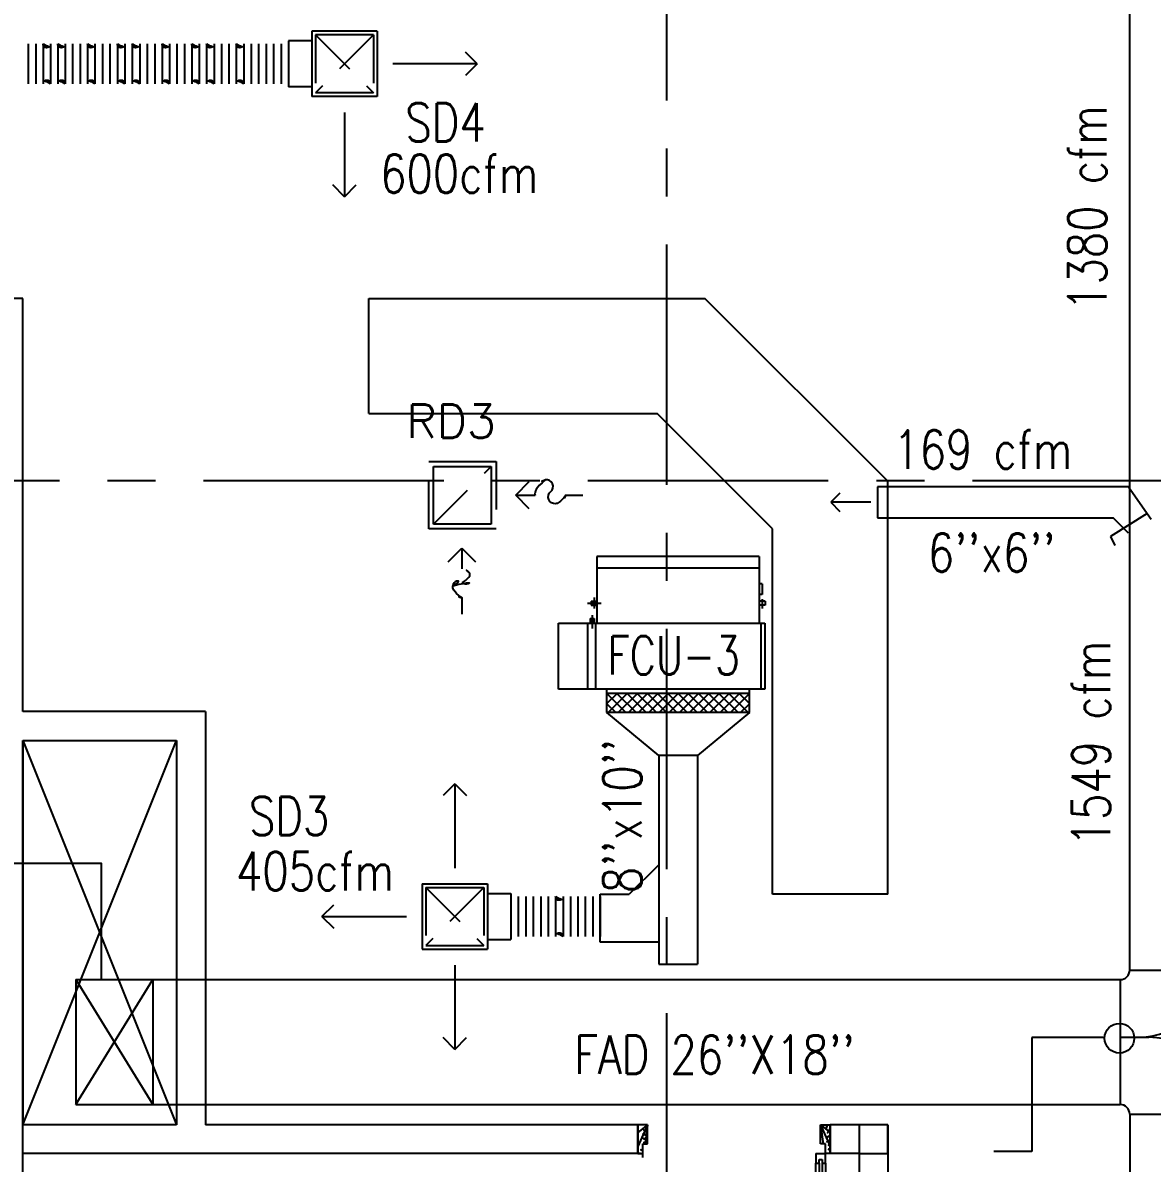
# Model space of a CAD drawing. Extents: x 417866231.7 to 417866328.5, y 43498046.7 to 43498124.2.
# Drawn here: x 417866241.09 to 417866246.96, y 43498098.06 to 43498103.99 of the extents above; entities that cross this region are included whole.
import ezdxf

# ---------------------------------------------------------------- set-up
doc = ezdxf.new("R2010")
doc.units = 0
doc.header["$MEASUREMENT"] = 0
doc.linetypes.add('CENTER', pattern=[2, 1.25, -0.25, 0.25, -0.25])
doc.linetypes.add('HIDDEN', pattern=[0.375, 0.25, -0.125])
doc.layers.get('0').update_dxf_attribs({"linetype": 'CONTINUOUS'})
for name, color, linetype in [('ALM', 9, 'CONTINUOUS'), ('AXES1', 11, 'CENTER'), ('COUNTER', 9, 'CONTINUOUS'), ('DOOR', 9, 'CONTINUOUS'), ('DUCT', 6, 'CONTINUOUS'), ('FCU', 6, 'CONTINUOUS'), ('M-AC-FLEX', 7, 'CONTINUOUS'), ('M-EGU.', 2, 'CONTINUOUS'), ('M-TEXT', 2, 'CONTINUOUS'), ('SHAFT', 9, 'CONTINUOUS'), ('TEXT-A', 2, 'CONTINUOUS'), ('WALL', 9, 'CONTINUOUS')]:
    doc.layers.add(name, color=color, linetype=linetype)
doc.styles.add('ROMANS', font='ROMANS.shx', dxfattribs={"width": 0.6})

# ---------------------------------------------------------------- blocks, each defined once
blk = doc.blocks.new('D1000')
at = {"layer": 'DOOR', "color": 7, "linetype": 'ByBlock'}
for p, q in [((0, 0), (-150, 0)), ((-150, 0), (-150, -25)), ((-150, 0), (0, 0)), ((0, -50), (-113.7, 0)), ((0, -50), (-40.1, 0)), ((0, -50), (0, 0)), ((-1050, -25.2), (-1100, -25.2)), ((-1100, -75.2), (-1100, -25.2)), ((-1100, -25.2), (-1100, -75.2)), ((-1050, -42.2), (-1070, -42.2)), ((-1070, -42.2), (-1070, -58.2)), ((-1050, -58.2), (-1070, -58.2)), ((-1050, -25.2), (-1050, -42.2)), ((-1050, -58.2), (-1050, -75.2)), ((-927.6, -18), (-1017.6, -18)), ((-1017.6, -25.2), (-1017.6, -18)), ((-1005, -9), (-940.2, -9)), ((-1005, -18), (-1005, -9)), ((-1005, -18), (-940.2, -18)), ((-940.2, -18), (-940.2, -9)), ((-927.6, -25.2), (-927.6, -18)), ((-200, -42), (-200, -25)), ((-200, -25), (-150, -25)), ((-180, -42), (-200, -42)), ((-200, -75), (-200, -58)), ((-200, -58), (-180, -58)), ((-180, -58), (-180, -42)), ((-150, -75), (-150, -25)), ((-150, -25), (-100, -25)), ((-100, -25), (-100, -50)), ((0, -50), (-100, -36.6)), ((-100, -50), (0, -50)), ((-1050, -75.2), (-1100, -75.2)), ((-1017.6, -75.2), (-1017.6, -82.4)), ((-927.6, -82.4), (-1017.6, -82.4)), ((-1005, -82.4), (-940.2, -82.4)), ((-1005, -82.4), (-1005, -91.4)), ((-1005, -91.4), (-940.2, -91.4)), ((-940.2, -82.4), (-940.2, -91.4)), ((-927.6, -75.2), (-927.6, -82.4)), ((-150, -75), (-200, -75)), ((-150, -975), (-100, -975)), ((-150, -1000), (-150, -975)), ((-150, -1000), (0, -1000)), ((0, -1000), (-150, -1000)), ((0, -950), (-113.7, -1000)), ((-100, -975), (-100, -950)), ((0, -950), (-100, -963.4)), ((-100, -950), (0, -950)), ((0, -950), (-40.1, -1000)), ((0, -950), (0, -1000))]:
    blk.add_line(p, q, dxfattribs=at)
at = {"layer": 'DOOR', "linetype": 'ByBlock'}
for p, q in [((-200, -25), (-1050, -25.2)), ((-200, -42), (-1050, -42.2)), ((-200, -58), (-1050, -58.2)), ((-1050, -75.2), (-200, -75))]:
    blk.add_line(p, q, dxfattribs=at)
at = {"layer": 'DOOR', "color": 7, "linetype": 'ByBlock'}
for centre in [(-972.6, 23.4), (-972.6, -123.7)]:
    blk.add_circle(centre, 32.4, dxfattribs=at)
for centre, radius, start, end in [((0, -50), 134.4, 158.15985, 169.28002), ((0, -50), 74.4, 137.77643, 180), ((0, -50), 54.4, 113.20738, 180), ((0, -50), 154.4, 161.10529, 166.28577), ((0, -50), 114.4, 154.08384, 167.37743), ((0, -50), 94.4, 148.01819, 180), ((0, -50), 34.4, 90, 180), ((0, -50), 14.4, 90, 180), ((0, -950), 154.4, 193.71423, 198.89471), ((0, -950), 134.4, 190.71998, 201.84015), ((0, -950), 94.4, 180, 211.98181), ((0, -950), 74.4, 180, 222.22357), ((0, -950), 54.4, 180, 246.79262), ((0, -950), 34.4, 180, 270), ((0, -950), 14.4, 180, 270)]:
    blk.add_arc(centre, radius, start, end, dxfattribs=at)
at = {"layer": 'DOOR', "linetype": 'HIDDEN', "ltscale": 0.5}
blk.add_arc((-149.4, -24.5), 950.5, 180.04344, 269.96673, dxfattribs=at)
blk = doc.blocks.new('*X110')
at = {"color": 0}
for p, q in [((16890.5, -2466.6), (16943.5, -2413.6)), ((16890.5, -2519.6), (16990.5, -2419.6)), ((16990.5, -2512.5), (16891.6, -2413.6)), ((16990.5, -2459.4), (16944.6, -2413.6)), ((16990.5, -2565.5), (16890.5, -2465.5)), ((16890.5, -2572.6), (16990.5, -2472.6)), ((16990.5, -2618.5), (16890.5, -2518.5)), ((16890.5, -2625.7), (16990.5, -2525.7)), ((16990.5, -2671.6), (16890.5, -2571.6)), ((16890.5, -2678.7), (16990.5, -2578.7)), ((16990.5, -2724.6), (16890.5, -2624.6)), ((16890.5, -2731.7), (16990.5, -2631.7)), ((16990.5, -2777.6), (16890.5, -2677.6)), ((16890.5, -2784.8), (16990.5, -2684.8)), ((16990.5, -2830.7), (16890.5, -2730.7)), ((16890.5, -2837.8), (16990.5, -2737.8)), ((16990.5, -2883.7), (16890.5, -2783.7)), ((16890.5, -2890.8), (16990.5, -2790.8)), ((16990.5, -2936.7), (16890.5, -2836.7)), ((16890.5, -2943.9), (16990.5, -2843.9)), ((16990.5, -2989.8), (16890.5, -2889.8)), ((16890.5, -2996.9), (16990.5, -2896.9)), ((16990.5, -3042.8), (16890.5, -2942.8)), ((16890.5, -3049.9), (16990.5, -2949.9)), ((16990.5, -3095.8), (16890.5, -2995.8)), ((16890.5, -3103), (16990.5, -3003)), ((16990.5, -3148.9), (16890.5, -3048.9)), ((16891.5, -3154.9), (16990.5, -3056)), ((16943.5, -3154.9), (16890.5, -3101.9)), ((16944.6, -3154.9), (16990.5, -3109))]:
    blk.add_line(p, q, dxfattribs=at)

msp = doc.modelspace()

# ---------------------------------------------------------------- linework, layer by layer
at = {"layer": 'ALM', "linetype": 'ByBlock'}
msp.add_lwpolyline([(417866245.5886, 43498098.2588), (417866245.4386, 43498098.2588), (417866245.4386, 43498098.1088), (417866245.5886, 43498098.1088)], close=True, dxfattribs=at)
at = {"layer": 'AXES1'}
for p, q in [((417866244.4386, 43498053.5888), (417866244.4386, 43498112.4088)), ((417866297.2786, 43498101.6088), (417866239.0386, 43498101.6088))]:
    msp.add_line(p, q, dxfattribs=at)
at = {"layer": 'COUNTER', "linetype": 'ByBlock'}
for p, q in [((417866242.8886, 43498102.5588), (417866244.6371, 43498102.5588)), ((417866242.8886, 43498101.9588), (417866242.8886, 43498102.5588)), ((417866242.8886, 43498102.5588), (417866244.6372, 43498102.5588)), ((417866242.8886, 43498101.9588), (417866242.8886, 43498102.5588)), ((417866245.5886, 43498101.6073), (417866244.6371, 43498102.5588)), ((417866245.5886, 43498101.6073), (417866244.6372, 43498102.5588)), ((417866242.8886, 43498101.9588), (417866244.3886, 43498101.9588)), ((417866242.8886, 43498101.9588), (417866244.3886, 43498101.9588)), ((417866244.9886, 43498101.3588), (417866244.3886, 43498101.9588)), ((417866244.9886, 43498101.3588), (417866244.3886, 43498101.9588)), ((417866245.5886, 43498099.4588), (417866245.5886, 43498101.6073)), ((417866245.5886, 43498099.4588), (417866245.5886, 43498101.6073)), ((417866244.9886, 43498099.4588), (417866244.9886, 43498101.3588)), ((417866244.9886, 43498099.4588), (417866244.9886, 43498101.3588)), ((417866245.5886, 43498099.4588), (417866244.9886, 43498099.4588)), ((417866245.5886, 43498099.4588), (417866244.9886, 43498099.4588))]:
    msp.add_line(p, q, dxfattribs=at)
at = {"layer": 'DUCT', "linetype": 'ByBlock'}
for p, q in [((417866246.8467, 43498099.0638), (417866246.8467, 43498104.353)), ((417866244.3975, 43498100.18), (417866244.1268, 43498100.4035)), ((417866244.8682, 43498100.4035), (417866244.5975, 43498100.18)), ((417866244.5975, 43498100.18), (417866244.3975, 43498100.18)), ((417866246.8467, 43498098.3138), (417866246.8467, 43498093.3144))]:
    msp.add_line(p, q, dxfattribs=at)
at = {"layer": 'DUCT'}
for p, q in [((417866245.5341, 43498101.5774), (417866245.5341, 43498101.4174)), ((417866246.841, 43498101.5774), (417866245.5341, 43498101.5774)), ((417866246.841, 43498101.5774), (417866246.9586, 43498101.4095)), ((417866245.5341, 43498101.4174), (417866246.761, 43498101.4174)), ((417866246.938, 43498101.4389), (417866246.7465, 43498101.3188)), ((417866246.841, 43498101.3374), (417866246.761, 43498101.4174)), ((417866246.7465, 43498101.3188), (417866246.7695, 43498101.2736)), ((417866246.7465, 43498101.3188), (417866246.7465, 43498101.3188)), ((417866246.7465, 43498101.3188), (417866246.7695, 43498101.2736)), ((417866246.7465, 43498101.3188), (417866246.7465, 43498101.3188)), ((417866244.3975, 43498100.18), (417866244.3975, 43498099.0941)), ((417866244.5975, 43498100.18), (417866244.5975, 43498099.0941)), ((417866244.3929, 43498099.6082), (417866244.2429, 43498099.4582)), ((417866244.0918, 43498099.4582), (417866244.2429, 43498099.4582)), ((417866244.0918, 43498099.2082), (417866244.0918, 43498099.4582)), ((417866244.3929, 43498099.2082), (417866244.0918, 43498099.2082)), ((417866244.3975, 43498099.0941), (417866244.5975, 43498099.0941)), ((417866246.8467, 43498099.0638), (417866247.2467, 43498099.0638)), ((417866241.365, 43498098.3638), (417866241.765, 43498099.0138)), ((417866241.365, 43498099.0138), (417866241.765, 43498098.3638)), ((417866241.365, 43498099.0138), (417866241.365, 43498098.3638)), ((417866241.365, 43498099.0138), (417866246.7967, 43498099.0138)), ((417866241.765, 43498099.0138), (417866241.765, 43498098.3638)), ((417866246.7967, 43498099.0138), (417866246.7967, 43498098.3638)), ((417866246.3369, 43498098.7127), (417866246.3369, 43498098.12)), ((417866246.709, 43498098.7127), (417866246.3369, 43498098.7127)), ((417866246.7967, 43498098.7138), (417866246.9467, 43498098.7138)), ((417866241.365, 43498098.3638), (417866246.7967, 43498098.3638)), ((417866246.8467, 43498098.3138), (417866247.3467, 43498098.3138)), ((417866246.3369, 43498098.12), (417866246.1403, 43498098.12))]:
    msp.add_line(p, q, dxfattribs=at)
msp.add_circle((417866246.7933, 43498098.7092), 0.0771, dxfattribs=at)
for centre, radius, start, end in [((417866246.7967, 43498099.0638), 0.05, 270, 0), ((417866246.8967, 43498099.0638), 0.35, 270, 0), ((417866246.9467, 43498098.3138), 0.4, 0, 90), ((417866246.7967, 43498098.3138), 0.05, 0, 90)]:
    msp.add_arc(centre, radius, start, end, dxfattribs=at)
at = {"layer": 'FCU', "color": 6}
for p, q in [((417866244.9198, 43498101.2147), (417866244.0753, 43498101.2147)), ((417866244.0753, 43498101.2147), (417866244.0753, 43498100.8686)), ((417866244.9198, 43498101.2147), (417866244.9198, 43498100.8686)), ((417866244.0284, 43498100.8686), (417866244.9483, 43498100.8686)), ((417866244.0284, 43498100.5257), (417866244.0284, 43498100.8686)), ((417866244.9483, 43498100.8686), (417866244.9483, 43498100.5257)), ((417866244.9483, 43498100.5257), (417866244.0284, 43498100.5257))]:
    msp.add_line(p, q, dxfattribs=at)
at = {"layer": 'FCU', "color": 3}
for p, q in [((417866244.9198, 43498101.1544), (417866244.0753, 43498101.1544)), ((417866244.9348, 43498101.0731), (417866244.9198, 43498101.0731)), ((417866244.9348, 43498101.0731), (417866244.9348, 43498101.0182)), ((417866244.0603, 43498101.0024), (417866244.0603, 43498100.9457)), ((417866244.9348, 43498101.0182), (417866244.9198, 43498101.0182)), ((417866244.9348, 43498100.9933), (417866244.9348, 43498100.9457)), ((417866244.0253, 43498100.9726), (417866244.098, 43498100.9726)), ((417866244.0453, 43498100.9826), (417866244.0753, 43498100.9826)), ((417866244.0453, 43498100.9826), (417866244.0453, 43498100.9626)), ((417866244.0453, 43498100.9626), (417866244.0753, 43498100.9626)), ((417866244.9498, 43498100.9826), (417866244.9198, 43498100.9826)), ((417866244.9498, 43498100.9626), (417866244.9198, 43498100.9626)), ((417866244.9498, 43498100.9826), (417866244.9498, 43498100.9626)), ((417866244.0399, 43498100.8936), (417866244.0599, 43498100.8936)), ((417866244.0399, 43498100.8936), (417866244.0399, 43498100.8686)), ((417866244.0499, 43498100.9097), (417866244.0499, 43498100.8414)), ((417866244.0599, 43498100.8936), (417866244.0599, 43498100.8686)), ((417866243.876, 43498100.5257), (417866243.876, 43498100.8686)), ((417866243.876, 43498100.8686), (417866244.0284, 43498100.8686)), ((417866244.0671, 43498100.8686), (417866244.0671, 43498100.5257)), ((417866244.9279, 43498100.8686), (417866244.9279, 43498100.5257)), ((417866244.0284, 43498100.5257), (417866243.876, 43498100.5257)), ((417866244.1268, 43498100.4035), (417866244.1268, 43498100.5257)), ((417866244.8682, 43498100.4035), (417866244.8682, 43498100.5257)), ((417866244.8682, 43498100.5035), (417866244.1268, 43498100.5035)), ((417866244.8682, 43498100.4035), (417866244.1268, 43498100.4035))]:
    msp.add_line(p, q, dxfattribs=at)
at = {"layer": 'M-AC-FLEX', "color": 11}
for p, q in [((417866241.1165, 43498103.8825), (417866241.1165, 43498103.675)), ((417866241.1165, 43498103.8825), (417866241.1165, 43498103.675)), ((417866241.1555, 43498103.8825), (417866241.1555, 43498103.675)), ((417866241.1555, 43498103.8825), (417866241.1555, 43498103.675)), ((417866241.1938, 43498103.8825), (417866241.1938, 43498103.675)), ((417866241.1938, 43498103.8825), (417866241.1938, 43498103.675)), ((417866241.1938, 43498103.8825), (417866241.1938, 43498103.675)), ((417866241.1938, 43498103.8825), (417866241.1938, 43498103.675)), ((417866241.2328, 43498103.8825), (417866241.2328, 43498103.675)), ((417866241.2328, 43498103.8825), (417866241.2328, 43498103.675)), ((417866241.2328, 43498103.8825), (417866241.2328, 43498103.675)), ((417866241.2328, 43498103.8825), (417866241.2328, 43498103.675)), ((417866241.2704, 43498103.8825), (417866241.2704, 43498103.675)), ((417866241.2704, 43498103.8825), (417866241.2704, 43498103.675)), ((417866241.2704, 43498103.8825), (417866241.2704, 43498103.675)), ((417866241.2704, 43498103.8825), (417866241.2704, 43498103.675)), ((417866241.3094, 43498103.8825), (417866241.3094, 43498103.675)), ((417866241.3094, 43498103.8825), (417866241.3094, 43498103.675)), ((417866241.3094, 43498103.8825), (417866241.3094, 43498103.675)), ((417866241.3094, 43498103.8825), (417866241.3094, 43498103.675)), ((417866241.3477, 43498103.8825), (417866241.3477, 43498103.675)), ((417866241.3477, 43498103.8825), (417866241.3477, 43498103.675)), ((417866241.3867, 43498103.8825), (417866241.3867, 43498103.675)), ((417866241.3867, 43498103.8825), (417866241.3867, 43498103.675)), ((417866241.4251, 43498103.8825), (417866241.4251, 43498103.675)), ((417866241.4251, 43498103.8825), (417866241.4251, 43498103.675)), ((417866241.4641, 43498103.8825), (417866241.4641, 43498103.675)), ((417866241.4641, 43498103.8825), (417866241.4641, 43498103.675)), ((417866241.5024, 43498103.8825), (417866241.5024, 43498103.675)), ((417866241.5024, 43498103.8825), (417866241.5024, 43498103.675)), ((417866241.5414, 43498103.8825), (417866241.5414, 43498103.675)), ((417866241.5414, 43498103.8825), (417866241.5414, 43498103.675)), ((417866241.5804, 43498103.8825), (417866241.5804, 43498103.675)), ((417866241.5804, 43498103.8825), (417866241.5804, 43498103.675)), ((417866241.6194, 43498103.8825), (417866241.6194, 43498103.675)), ((417866241.6194, 43498103.8825), (417866241.6194, 43498103.675)), ((417866241.6194, 43498103.8825), (417866241.6194, 43498103.675)), ((417866241.6194, 43498103.8825), (417866241.6194, 43498103.675)), ((417866241.6577, 43498103.8825), (417866241.6577, 43498103.675)), ((417866241.6577, 43498103.8825), (417866241.6577, 43498103.675)), ((417866241.6577, 43498103.8825), (417866241.6577, 43498103.675)), ((417866241.6577, 43498103.8825), (417866241.6577, 43498103.675)), ((417866241.6967, 43498103.8825), (417866241.6967, 43498103.675)), ((417866241.6967, 43498103.8825), (417866241.6967, 43498103.675)), ((417866241.7357, 43498103.8825), (417866241.7357, 43498103.675)), ((417866241.7357, 43498103.8825), (417866241.7357, 43498103.675)), ((417866241.7747, 43498103.8825), (417866241.7747, 43498103.675)), ((417866241.7747, 43498103.8825), (417866241.7747, 43498103.675)), ((417866241.813, 43498103.8825), (417866241.813, 43498103.675)), ((417866241.813, 43498103.8825), (417866241.813, 43498103.675)), ((417866241.852, 43498103.8825), (417866241.852, 43498103.675)), ((417866241.852, 43498103.8825), (417866241.852, 43498103.675)), ((417866241.8903, 43498103.8825), (417866241.8903, 43498103.675)), ((417866241.8903, 43498103.8825), (417866241.8903, 43498103.675)), ((417866241.9293, 43498103.8825), (417866241.9293, 43498103.675)), ((417866241.9293, 43498103.8825), (417866241.9293, 43498103.675)), ((417866241.9676, 43498103.8825), (417866241.9676, 43498103.675)), ((417866241.9676, 43498103.8825), (417866241.9676, 43498103.675)), ((417866241.9676, 43498103.8825), (417866241.9676, 43498103.675)), ((417866241.9676, 43498103.8825), (417866241.9676, 43498103.675)), ((417866242.0066, 43498103.8825), (417866242.0066, 43498103.675)), ((417866242.0066, 43498103.8825), (417866242.0066, 43498103.675)), ((417866242.0066, 43498103.8825), (417866242.0066, 43498103.675)), ((417866242.0066, 43498103.8825), (417866242.0066, 43498103.675)), ((417866242.0443, 43498103.8825), (417866242.0443, 43498103.675)), ((417866242.0443, 43498103.8825), (417866242.0443, 43498103.675)), ((417866242.0443, 43498103.8825), (417866242.0443, 43498103.675)), ((417866242.0443, 43498103.8825), (417866242.0443, 43498103.675)), ((417866242.0833, 43498103.8825), (417866242.0833, 43498103.675)), ((417866242.0833, 43498103.8825), (417866242.0833, 43498103.675)), ((417866242.0833, 43498103.8825), (417866242.0833, 43498103.675)), ((417866242.0833, 43498103.8825), (417866242.0833, 43498103.675)), ((417866242.1216, 43498103.8825), (417866242.1216, 43498103.675)), ((417866242.1216, 43498103.8825), (417866242.1216, 43498103.675)), ((417866242.1606, 43498103.8825), (417866242.1606, 43498103.675)), ((417866242.1606, 43498103.8825), (417866242.1606, 43498103.675)), ((417866242.1989, 43498103.8825), (417866242.1989, 43498103.675)), ((417866242.1989, 43498103.8825), (417866242.1989, 43498103.675)), ((417866242.2379, 43498103.8825), (417866242.2379, 43498103.675)), ((417866242.2379, 43498103.8825), (417866242.2379, 43498103.675)), ((417866242.2762, 43498103.8825), (417866242.2762, 43498103.675)), ((417866242.3152, 43498103.8825), (417866242.3152, 43498103.675)), ((417866242.3542, 43498103.8825), (417866242.3542, 43498103.675)), ((417866242.3932, 43498103.8825), (417866242.3932, 43498103.675)), ((417866242.4322, 43498103.8825), (417866242.4322, 43498103.675)), ((417866242.4712, 43498103.8825), (417866242.4712, 43498103.675)), ((417866243.6656, 43498099.446), (417866243.6656, 43498099.2385)), ((417866243.7046, 43498099.446), (417866243.7046, 43498099.2385)), ((417866243.7436, 43498099.446), (417866243.7436, 43498099.2385)), ((417866243.7826, 43498099.446), (417866243.7826, 43498099.2385)), ((417866243.8216, 43498099.446), (417866243.8216, 43498099.2385)), ((417866243.8599, 43498099.446), (417866243.8599, 43498099.2385)), ((417866243.8599, 43498099.446), (417866243.8599, 43498099.2385)), ((417866243.8989, 43498099.446), (417866243.8989, 43498099.2385)), ((417866243.8989, 43498099.446), (417866243.8989, 43498099.2385)), ((417866243.9372, 43498099.446), (417866243.9372, 43498099.2385)), ((417866243.9372, 43498099.446), (417866243.9372, 43498099.2385)), ((417866243.9762, 43498099.446), (417866243.9762, 43498099.2385)), ((417866243.9762, 43498099.446), (417866243.9762, 43498099.2385)), ((417866243.9762, 43498099.446), (417866243.9762, 43498099.2385)), ((417866243.9762, 43498099.446), (417866243.9762, 43498099.2385)), ((417866244.0145, 43498099.446), (417866244.0145, 43498099.2385)), ((417866244.0145, 43498099.446), (417866244.0145, 43498099.2385)), ((417866244.0145, 43498099.446), (417866244.0145, 43498099.2385)), ((417866244.0145, 43498099.446), (417866244.0145, 43498099.2385)), ((417866244.0535, 43498099.446), (417866244.0535, 43498099.2385)), ((417866244.0535, 43498099.446), (417866244.0535, 43498099.2385)), ((417866244.0918, 43498099.446), (417866244.0918, 43498099.2385)), ((417866244.0918, 43498099.446), (417866244.0918, 43498099.2385))]:
    msp.add_line(p, q, dxfattribs=at)
at = {"layer": 'M-AC-FLEX'}
for points in [[(417866241.1555, 43498103.8825, -1), (417866241.1165, 43498103.8825, 1.018005), (417866241.0782, 43498103.8825)], [(417866241.1165, 43498103.8825, 1), (417866241.1555, 43498103.8825, -1.018005), (417866241.1938, 43498103.8825)], [(417866241.2321, 43498103.8825, -1.017916), (417866241.2704, 43498103.8825)], [(417866241.2321, 43498103.8825, -1.017916), (417866241.2704, 43498103.8825)], [(417866241.2711, 43498103.8825, 1.017916), (417866241.2328, 43498103.8825)], [(417866241.2711, 43498103.8825, 1.017916), (417866241.2328, 43498103.8825)], [(417866241.3867, 43498103.8825, -1), (417866241.3477, 43498103.8825, 1.018005), (417866241.3094, 43498103.8825)], [(417866241.3477, 43498103.8825, 1), (417866241.3867, 43498103.8825, -1.018005), (417866241.4251, 43498103.8825)], [(417866241.6194, 43498103.8825, -1), (417866241.5804, 43498103.8825, 1), (417866241.5414, 43498103.8825, -1), (417866241.5024, 43498103.8825, 1.018005), (417866241.4641, 43498103.8825)], [(417866241.5024, 43498103.8825, 1), (417866241.5414, 43498103.8825, -1), (417866241.5804, 43498103.8825, 1), (417866241.6194, 43498103.8825, -1.018005), (417866241.6577, 43498103.8825)], [(417866241.7747, 43498103.8825, -1), (417866241.7357, 43498103.8825, 1), (417866241.6967, 43498103.8825, -1), (417866241.6577, 43498103.8825, 1.018005), (417866241.6194, 43498103.8825)], [(417866241.6577, 43498103.8825, 1), (417866241.6967, 43498103.8825, -1), (417866241.7357, 43498103.8825, 1), (417866241.7747, 43498103.8825, -1.018005), (417866241.813, 43498103.8825)], [(417866241.9293, 43498103.8825, -1), (417866241.8903, 43498103.8825, 1.018005), (417866241.852, 43498103.8825)], [(417866241.8903, 43498103.8825, 1), (417866241.9293, 43498103.8825, -1.018005), (417866241.9676, 43498103.8825)], [(417866242.006, 43498103.8825, -1.017916), (417866242.0443, 43498103.8825)], [(417866242.006, 43498103.8825, -1.017916), (417866242.0443, 43498103.8825)], [(417866242.045, 43498103.8825, 1.017916), (417866242.0066, 43498103.8825)], [(417866242.045, 43498103.8825, 1.017916), (417866242.0066, 43498103.8825)], [(417866242.1606, 43498103.8825, -1), (417866242.1216, 43498103.8825, 1.018005), (417866242.0833, 43498103.8825)], [(417866242.1216, 43498103.8825, 1), (417866242.1606, 43498103.8825, -1.018005), (417866242.1989, 43498103.8825)], [(417866242.3932, 43498103.8825, -1), (417866242.3542, 43498103.8825, 1), (417866242.3152, 43498103.8825, -1), (417866242.2762, 43498103.8825, 1.018005), (417866242.2379, 43498103.8825)], [(417866242.3542, 43498103.8825, 1), (417866242.3932, 43498103.8825, -1), (417866242.4322, 43498103.8825)], [(417866242.4322, 43498103.8825, 1), (417866242.3932, 43498103.8825)], [(417866242.4712, 43498103.8825, -1), (417866242.4322, 43498103.8825, 1), (417866242.3932, 43498103.8825)], [(417866242.3932, 43498103.8825, -1), (417866242.4322, 43498103.8825)], [(417866241.1938, 43498103.8832, -0.008914), (417866241.1938, 43498103.8825)], [(417866241.3094, 43498103.8832, 0.008914), (417866241.3094, 43498103.8825)], [(417866241.9676, 43498103.8832, -0.008914), (417866241.9676, 43498103.8825)], [(417866242.0833, 43498103.8832, 0.008914), (417866242.0833, 43498103.8825)], [(417866241.1555, 43498103.675, 1), (417866241.1165, 43498103.675, -1.018005), (417866241.0782, 43498103.675)], [(417866241.1165, 43498103.675, -1), (417866241.1555, 43498103.675, 1.018005), (417866241.1938, 43498103.675)], [(417866241.1938, 43498103.6744, 0.008929), (417866241.1938, 43498103.675)], [(417866241.2321, 43498103.6744, 1.000002), (417866241.2704, 43498103.675)], [(417866241.2321, 43498103.6744, 1.000002), (417866241.2704, 43498103.675)], [(417866241.2711, 43498103.6744, -1.000002), (417866241.2328, 43498103.675)], [(417866241.2711, 43498103.6744, -1.000002), (417866241.2328, 43498103.675)], [(417866241.3867, 43498103.675, 1), (417866241.3477, 43498103.675, -1.018005), (417866241.3094, 43498103.675)], [(417866241.3094, 43498103.6744, -0.008929), (417866241.3094, 43498103.675)], [(417866241.3477, 43498103.675, -1), (417866241.3867, 43498103.675, 1.018005), (417866241.4251, 43498103.675)], [(417866241.6194, 43498103.675, 1), (417866241.5804, 43498103.675, -1), (417866241.5414, 43498103.675, 1), (417866241.5024, 43498103.675, -1.018005), (417866241.4641, 43498103.675)], [(417866241.5024, 43498103.675, -1), (417866241.5414, 43498103.675, 1), (417866241.5804, 43498103.675, -1), (417866241.6194, 43498103.675, 1.018005), (417866241.6577, 43498103.675)], [(417866241.7747, 43498103.675, 1), (417866241.7357, 43498103.675, -1), (417866241.6967, 43498103.675, 1), (417866241.6577, 43498103.675, -1.018005), (417866241.6194, 43498103.675)], [(417866241.6577, 43498103.675, -1), (417866241.6967, 43498103.675, 1), (417866241.7357, 43498103.675, -1), (417866241.7747, 43498103.675, 1.018005), (417866241.813, 43498103.675)], [(417866241.9293, 43498103.675, 1), (417866241.8903, 43498103.675, -1.018005), (417866241.852, 43498103.675)], [(417866241.8903, 43498103.675, -1), (417866241.9293, 43498103.675, 1.018005), (417866241.9676, 43498103.675)], [(417866241.9676, 43498103.6744, 0.008929), (417866241.9676, 43498103.675)], [(417866242.006, 43498103.6744, 1.000002), (417866242.0443, 43498103.675)], [(417866242.006, 43498103.6744, 1.000002), (417866242.0443, 43498103.675)], [(417866242.045, 43498103.6744, -1.000002), (417866242.0066, 43498103.675)], [(417866242.045, 43498103.6744, -1.000002), (417866242.0066, 43498103.675)], [(417866242.1606, 43498103.675, 1), (417866242.1216, 43498103.675, -1.018005), (417866242.0833, 43498103.675)], [(417866242.0833, 43498103.6744, -0.008929), (417866242.0833, 43498103.675)], [(417866242.1216, 43498103.675, -1), (417866242.1606, 43498103.675, 1.018005), (417866242.1989, 43498103.675)], [(417866242.3932, 43498103.675, 1), (417866242.3542, 43498103.675, -1), (417866242.3152, 43498103.675, 1), (417866242.2762, 43498103.675, -1.018005), (417866242.2379, 43498103.675)], [(417866242.3542, 43498103.675, -1), (417866242.3932, 43498103.675, 1), (417866242.4322, 43498103.675)], [(417866242.4712, 43498103.675, 1), (417866242.4322, 43498103.675, -1), (417866242.3932, 43498103.675)], [(417866242.4322, 43498103.675, -1.000001), (417866242.3932, 43498103.675)], [(417866242.3932, 43498103.675, 1.000001), (417866242.4322, 43498103.675)], [(417866243.6266, 43498099.446, 1), (417866243.6656, 43498099.446, -1), (417866243.7046, 43498099.446)], [(417866243.7436, 43498099.446, -1), (417866243.7046, 43498099.446, 1), (417866243.6656, 43498099.446)], [(417866243.6656, 43498099.446, -1), (417866243.7046, 43498099.446)], [(417866243.7046, 43498099.446, 1), (417866243.6656, 43498099.446)], [(417866243.7046, 43498099.446, 1), (417866243.7436, 43498099.446, -1), (417866243.7826, 43498099.446, 1), (417866243.8216, 43498099.446, -1.018005), (417866243.8599, 43498099.446)], [(417866243.9762, 43498099.446, -1), (417866243.9372, 43498099.446, 1.018005), (417866243.8989, 43498099.446)], [(417866243.9372, 43498099.446, 1), (417866243.9762, 43498099.446, -1.018005), (417866244.0145, 43498099.446)], [(417866244.0535, 43498099.446, -1), (417866244.0145, 43498099.446, 1.018005), (417866243.9762, 43498099.446)], [(417866244.0145, 43498099.446, 1), (417866244.0535, 43498099.446, -1.018005), (417866244.0918, 43498099.446)], [(417866243.6266, 43498099.2385, -1), (417866243.6656, 43498099.2385, 1), (417866243.7046, 43498099.2385)], [(417866243.7436, 43498099.2385, 1), (417866243.7046, 43498099.2385, -1), (417866243.6656, 43498099.2385)], [(417866243.6656, 43498099.2385, 1.000001), (417866243.7046, 43498099.2385)], [(417866243.7046, 43498099.2385, -1.000001), (417866243.6656, 43498099.2385)], [(417866243.7046, 43498099.2385, -1), (417866243.7436, 43498099.2385, 1), (417866243.7826, 43498099.2385, -1), (417866243.8216, 43498099.2385, 1.018005), (417866243.8599, 43498099.2385)], [(417866243.9762, 43498099.2385, 1), (417866243.9372, 43498099.2385, -1.018005), (417866243.8989, 43498099.2385)], [(417866243.9372, 43498099.2385, -1), (417866243.9762, 43498099.2385, 1.018005), (417866244.0145, 43498099.2385)], [(417866244.0535, 43498099.2385, 1), (417866244.0145, 43498099.2385, -1.018005), (417866243.9762, 43498099.2385)], [(417866244.0145, 43498099.2385, -1), (417866244.0535, 43498099.2385, 1.018005), (417866244.0918, 43498099.2385)]]:
    msp.add_lwpolyline(points, format="xyb", dxfattribs=at)
for centre, start, end in [((417866241.2133, 43498103.8825), 180, 331.56864), ((417866241.2133, 43498103.8825), 180, 331.56864), ((417866241.2133, 43498103.8825), 208.43136, 0), ((417866241.2133, 43498103.8825), 208.43136, 0), ((417866241.2899, 43498103.8825), 180, 331.56864), ((417866241.2899, 43498103.8825), 180, 331.56864), ((417866241.2899, 43498103.8825), 208.43136, 0), ((417866241.2899, 43498103.8825), 208.43136, 0), ((417866241.4446, 43498103.8825), 180, 331.56864), ((417866241.4446, 43498103.8825), 208.43136, 0), ((417866241.5999, 43498103.8825), 180, 331.56864), ((417866241.5999, 43498103.8825), 208.43136, 0), ((417866241.6772, 43498103.8825), 180, 331.56864), ((417866241.6772, 43498103.8825), 208.43136, 0), ((417866241.8325, 43498103.8825), 180, 331.56864), ((417866241.8325, 43498103.8825), 208.43136, 0), ((417866241.9871, 43498103.8825), 180, 331.56864), ((417866241.9871, 43498103.8825), 180, 331.56864), ((417866241.9871, 43498103.8825), 208.43136, 0), ((417866241.9871, 43498103.8825), 208.43136, 0), ((417866242.0638, 43498103.8825), 180, 331.56864), ((417866242.0638, 43498103.8825), 180, 331.56864), ((417866242.0638, 43498103.8825), 208.43136, 0), ((417866242.0638, 43498103.8825), 208.43136, 0), ((417866242.2184, 43498103.8825), 180, 331.56864), ((417866242.2184, 43498103.8825), 208.43136, 0), ((417866241.2133, 43498103.675), 28.43137, 180.01777), ((417866241.2133, 43498103.675), 28.43137, 180.01777), ((417866241.2133, 43498103.675), 28.43137, 180.01777), ((417866241.2133, 43498103.675), 28.43137, 180.01777), ((417866241.2133, 43498103.675), 359.98223, 151.56863), ((417866241.2133, 43498103.675), 359.98223, 151.56863), ((417866241.2133, 43498103.675), 359.98223, 151.56863), ((417866241.2133, 43498103.675), 359.98223, 151.56863), ((417866241.2899, 43498103.675), 28.43137, 180.01777), ((417866241.2899, 43498103.675), 28.43137, 180.01777), ((417866241.2899, 43498103.675), 28.43137, 180.01777), ((417866241.2899, 43498103.675), 28.43137, 180.01777), ((417866241.2899, 43498103.675), 359.98223, 151.56863), ((417866241.2899, 43498103.675), 359.98223, 151.56863), ((417866241.2899, 43498103.675), 359.98223, 151.56863), ((417866241.2899, 43498103.675), 359.98223, 151.56863), ((417866241.4446, 43498103.675), 28.43137, 180.01777), ((417866241.4446, 43498103.675), 28.43137, 180.01777), ((417866241.4446, 43498103.675), 359.98223, 151.56863), ((417866241.4446, 43498103.675), 359.98223, 151.56863), ((417866241.5999, 43498103.675), 28.43137, 180.01777), ((417866241.5999, 43498103.675), 28.43137, 180.01777), ((417866241.5999, 43498103.675), 359.98223, 151.56863), ((417866241.5999, 43498103.675), 359.98223, 151.56863), ((417866241.6772, 43498103.675), 28.43137, 180.01777), ((417866241.6772, 43498103.675), 28.43137, 180.01777), ((417866241.6772, 43498103.675), 359.98223, 151.56863), ((417866241.6772, 43498103.675), 359.98223, 151.56863), ((417866241.8325, 43498103.675), 28.43137, 180.01777), ((417866241.8325, 43498103.675), 28.43137, 180.01777), ((417866241.8325, 43498103.675), 359.98223, 151.56863), ((417866241.8325, 43498103.675), 359.98223, 151.56863), ((417866241.9871, 43498103.675), 28.43137, 180.01777), ((417866241.9871, 43498103.675), 28.43137, 180.01777), ((417866241.9871, 43498103.675), 28.43137, 180.01777), ((417866241.9871, 43498103.675), 28.43137, 180.01777), ((417866241.9871, 43498103.675), 359.98223, 151.56863), ((417866241.9871, 43498103.675), 359.98223, 151.56863), ((417866241.9871, 43498103.675), 359.98223, 151.56863), ((417866241.9871, 43498103.675), 359.98223, 151.56863), ((417866242.0638, 43498103.675), 28.43137, 180.01777), ((417866242.0638, 43498103.675), 28.43137, 180.01777), ((417866242.0638, 43498103.675), 28.43137, 180.01777), ((417866242.0638, 43498103.675), 28.43137, 180.01777), ((417866242.0638, 43498103.675), 359.98223, 151.56863), ((417866242.0638, 43498103.675), 359.98223, 151.56863), ((417866242.0638, 43498103.675), 359.98223, 151.56863), ((417866242.0638, 43498103.675), 359.98223, 151.56863), ((417866242.2184, 43498103.675), 28.43137, 180.01777), ((417866242.2184, 43498103.675), 28.43137, 180.01777), ((417866242.2184, 43498103.675), 359.98223, 151.56863), ((417866242.2184, 43498103.675), 359.98223, 151.56863), ((417866243.8794, 43498099.446), 180, 331.56864), ((417866243.8794, 43498099.446), 208.43136, 0), ((417866243.8794, 43498099.2385), 28.43137, 180.01777), ((417866243.8794, 43498099.2385), 28.43137, 180.01777), ((417866243.8794, 43498099.2385), 359.98223, 151.56863), ((417866243.8794, 43498099.2385), 359.98223, 151.56863)]:
    msp.add_arc(centre, 0.0195, start, end, dxfattribs=at)
at = {"layer": 'M-EGU.'}
for p, q in [((417866242.932, 43498103.9492), (417866242.5912, 43498103.9492)), ((417866242.5912, 43498103.9492), (417866242.5912, 43498103.6084)), ((417866242.932, 43498103.9492), (417866242.932, 43498103.6084)), ((417866242.4712, 43498103.8988), (417866242.4712, 43498103.6588)), ((417866242.5912, 43498103.8988), (417866242.4712, 43498103.8988)), ((417866243.4528, 43498103.7788), (417866243.3917, 43498103.8399)), ((417866243.4528, 43498103.7788), (417866243.014, 43498103.7788)), ((417866243.4528, 43498103.7788), (417866243.3917, 43498103.7177)), ((417866242.5912, 43498103.6588), (417866242.4712, 43498103.6588)), ((417866242.932, 43498103.6084), (417866242.5912, 43498103.6084)), ((417866242.7616, 43498103.5264), (417866242.7616, 43498103.0876)), ((417866242.7616, 43498103.0876), (417866242.7005, 43498103.1487)), ((417866242.7616, 43498103.0876), (417866242.8227, 43498103.1487)), ((417866243.2252, 43498101.3845), (417866243.2252, 43498101.6845)), ((417866243.2252, 43498101.6845), (417866243.5252, 43498101.6845)), ((417866243.5252, 43498101.6845), (417866243.5252, 43498101.3845)), ((417866243.6526, 43498101.5348), (417866243.7233, 43498101.6055)), ((417866243.7233, 43498101.4641), (417866243.6526, 43498101.5348)), ((417866243.6526, 43498101.5348), (417866243.7537, 43498101.5348)), ((417866243.9129, 43498101.5348), (417866244.0016, 43498101.5348)), ((417866245.339, 43498101.5446), (417866245.2919, 43498101.4975)), ((417866245.4994, 43498101.4975), (417866245.2919, 43498101.4975)), ((417866245.2919, 43498101.4975), (417866245.339, 43498101.4503)), ((417866243.5252, 43498101.3845), (417866243.2252, 43498101.3845)), ((417866243.3014, 43498101.1879), (417866243.3721, 43498101.2586)), ((417866243.3721, 43498101.2586), (417866243.4428, 43498101.1879)), ((417866243.3721, 43498101.2586), (417866243.3721, 43498101.1517)), ((417866243.3721, 43498101.0014), (417866243.3721, 43498100.9154)), ((417866243.3362, 43498100.0335), (417866243.2751, 43498099.9724)), ((417866243.3362, 43498100.0335), (417866243.3362, 43498099.5947)), ((417866243.3362, 43498100.0335), (417866243.3973, 43498099.9724)), ((417866243.1658, 43498099.5127), (417866243.5066, 43498099.5127)), ((417866243.1658, 43498099.5127), (417866243.1658, 43498099.1719)), ((417866243.5066, 43498099.5127), (417866243.5066, 43498099.1719)), ((417866243.5066, 43498099.4623), (417866243.6266, 43498099.4623)), ((417866243.6266, 43498099.4623), (417866243.6266, 43498099.2223)), ((417866242.6449, 43498099.3423), (417866242.706, 43498099.4034)), ((417866242.6449, 43498099.3423), (417866242.706, 43498099.2812)), ((417866242.6449, 43498099.3423), (417866243.0838, 43498099.3423)), ((417866243.5066, 43498099.2223), (417866243.6266, 43498099.2223)), ((417866243.1658, 43498099.1719), (417866243.5066, 43498099.1719)), ((417866243.3362, 43498099.0899), (417866243.3362, 43498098.6511)), ((417866243.3362, 43498098.6511), (417866243.2751, 43498098.7122)), ((417866243.3362, 43498098.6511), (417866243.3973, 43498098.7122))]:
    msp.add_line(p, q, dxfattribs=at)
at = {"layer": 'M-EGU.', "linetype": 'HIDDEN'}
for p, q in [((417866242.912, 43498103.9292), (417866242.6112, 43498103.6284)), ((417866242.6112, 43498103.9292), (417866242.912, 43498103.6284)), ((417866242.912, 43498103.9292), (417866242.6112, 43498103.9292)), ((417866242.6112, 43498103.9292), (417866242.6112, 43498103.6284)), ((417866242.912, 43498103.9292), (417866242.912, 43498103.6284)), ((417866242.912, 43498103.6284), (417866242.6112, 43498103.6284)), ((417866243.2002, 43498101.3595), (417866243.2002, 43498101.7095)), ((417866243.2002, 43498101.7095), (417866243.5502, 43498101.7095)), ((417866243.5502, 43498101.7095), (417866243.5502, 43498101.3595)), ((417866243.2252, 43498101.3845), (417866243.5252, 43498101.6845)), ((417866243.5502, 43498101.3595), (417866243.2002, 43498101.3595)), ((417866243.1858, 43498099.4927), (417866243.4866, 43498099.1919)), ((417866243.4866, 43498099.4927), (417866243.1858, 43498099.1919)), ((417866243.1858, 43498099.4927), (417866243.4866, 43498099.4927)), ((417866243.1858, 43498099.4927), (417866243.1858, 43498099.1919)), ((417866243.4866, 43498099.4927), (417866243.4866, 43498099.1919)), ((417866243.1858, 43498099.1919), (417866243.4866, 43498099.1919))]:
    msp.add_line(p, q, dxfattribs=at)
at = {"layer": 'M-EGU.'}
for points in [[(417866243.9129, 43498101.5348, -0.1324), (417866243.8907, 43498101.5026, -0.15664), (417866243.8599, 43498101.4899, -0.736612), (417866243.8346, 43498101.5529, 0.774232), (417866243.8068, 43498101.6137, 0.203349), (417866243.7646, 43498101.5862, 0.193808), (417866243.7537, 43498101.5348)], [(417866243.3721, 43498101.0014, -0.187862), (417866243.3352, 43498101.0242, -0.202645), (417866243.3253, 43498101.0633, -0.616915), (417866243.3754, 43498101.0795, 0.668708), (417866243.4226, 43498101.0987, 0.194285), (417866243.4084, 43498101.1346, 0.186051), (417866243.3721, 43498101.1517)]]:
    msp.add_lwpolyline(points, format="xyb", dxfattribs=at)
at = {"layer": 'M-TEXT', "color": 4}
msp.add_lwpolyline([(417866241.4974, 43498099.0138), (417866241.4974, 43498099.6175), (417866239.1153, 43498099.6175)], dxfattribs=at)
at = {"layer": 'SHAFT'}
for p, q in [((417866241.0886, 43498100.2588), (417866241.8886, 43498098.2588)), ((417866241.0886, 43498098.2588), (417866241.8886, 43498100.2588))]:
    msp.add_line(p, q, dxfattribs=at)
at = {"layer": 'WALL', "linetype": 'ByBlock'}
for p, q in [((417866241.0886, 43498102.5588), (417866240.7886, 43498102.5588)), ((417866244.2886, 43498098.2588), (417866242.0386, 43498098.2588)), ((417866244.2886, 43498098.1088), (417866244.2886, 43498098.2588)), ((417866245.2886, 43498098.1088), (417866245.2886, 43498098.2588)), ((417866245.5886, 43498098.2588), (417866245.2886, 43498098.2588)), ((417866244.2886, 43498098.1088), (417866241.0886, 43498098.1088)), ((417866245.4386, 43498098.1088), (417866245.2886, 43498098.1088))]:
    msp.add_line(p, q, dxfattribs=at)
at = {"layer": 'WALL'}
for p, q in [((417866241.0886, 43498100.4088), (417866241.0886, 43498102.5588)), ((417866242.0386, 43498100.4088), (417866241.0886, 43498100.4088)), ((417866242.0386, 43498100.4088), (417866242.0386, 43498098.2588)), ((417866241.0886, 43498100.2588), (417866241.8886, 43498100.2588)), ((417866241.0886, 43498100.2588), (417866241.0886, 43498098.2588)), ((417866241.0886, 43498093.6088), (417866241.0886, 43498100.2588)), ((417866241.8886, 43498100.2588), (417866241.8886, 43498098.2588)), ((417866241.8886, 43498098.2588), (417866241.0886, 43498098.2588)), ((417866241.0886, 43498098.1088), (417866241.0886, 43498098.2588)), ((417866245.5886, 43498098.2588), (417866245.5886, 43498093.4588)), ((417866245.4386, 43498098.1088), (417866245.4386, 43498093.6088))]:
    msp.add_line(p, q, dxfattribs=at)

# ---------------------------------------------------------------- block references
at = {"layer": 'DOOR', "color": 0, "linetype": 'Continuous', "xscale": -0.001000002026557922, "yscale": 0.001000002026557922, "zscale": 0.001, "rotation": 270}
msp.add_blockref('D1000', (417866245.2886, 43498098.2588), dxfattribs=at)
at = {"layer": 'FCU', "color": 11, "xscale": -0.001000002026557922, "yscale": 0.001000002026557922, "zscale": 0.001, "rotation": 90}
msp.add_blockref('*X110', (417866241.7132, 43498117.394), dxfattribs=at)

# ---------------------------------------------------------------- texts
at = {"layer": 'M-TEXT', "style": 'ROMANS', "width": 0.8}
for s, p in [('SD4', (417866243.0781, 43498103.3744)), ('600cfm', (417866242.9472, 43498103.1075)), ('169 cfm', (417866245.6166, 43498101.6724)), ("6''x6''", (417866245.7965, 43498101.1355)), ('SD3', (417866242.2651, 43498099.7654)), ('405cfm', (417866242.1975, 43498099.4782)), ("FAD 26''X18''", (417866243.9572, 43498098.5237))]:
    msp.add_text(s, height=0.2, dxfattribs=at).set_placement(p)
at = {"layer": 'M-TEXT', "style": 'ROMANS'}
msp.add_text('RD3', height=0.175, dxfattribs=at).set_placement((417866243.0839, 43498101.8323))
at = {"layer": 'TEXT-A', "linetype": 'ByBlock', "style": 'ROMANS', "width": 0.8}
for s, p in [('1380 cfm', (417866246.7258, 43498102.4936)), ('1549 cfm', (417866246.7457, 43498099.7076)), ("8''x10''", (417866244.307, 43498099.4636))]:
    msp.add_text(s, height=0.2, rotation=90, dxfattribs=at).set_placement(p)
at = {"layer": 'TEXT-A', "linetype": 'ByBlock', "style": 'ROMANS', "width": 0.75}
msp.add_text('FCU-3', height=0.2, dxfattribs=at).set_placement((417866244.1305, 43498100.6015))

doc.saveas('drawing.dxf')
